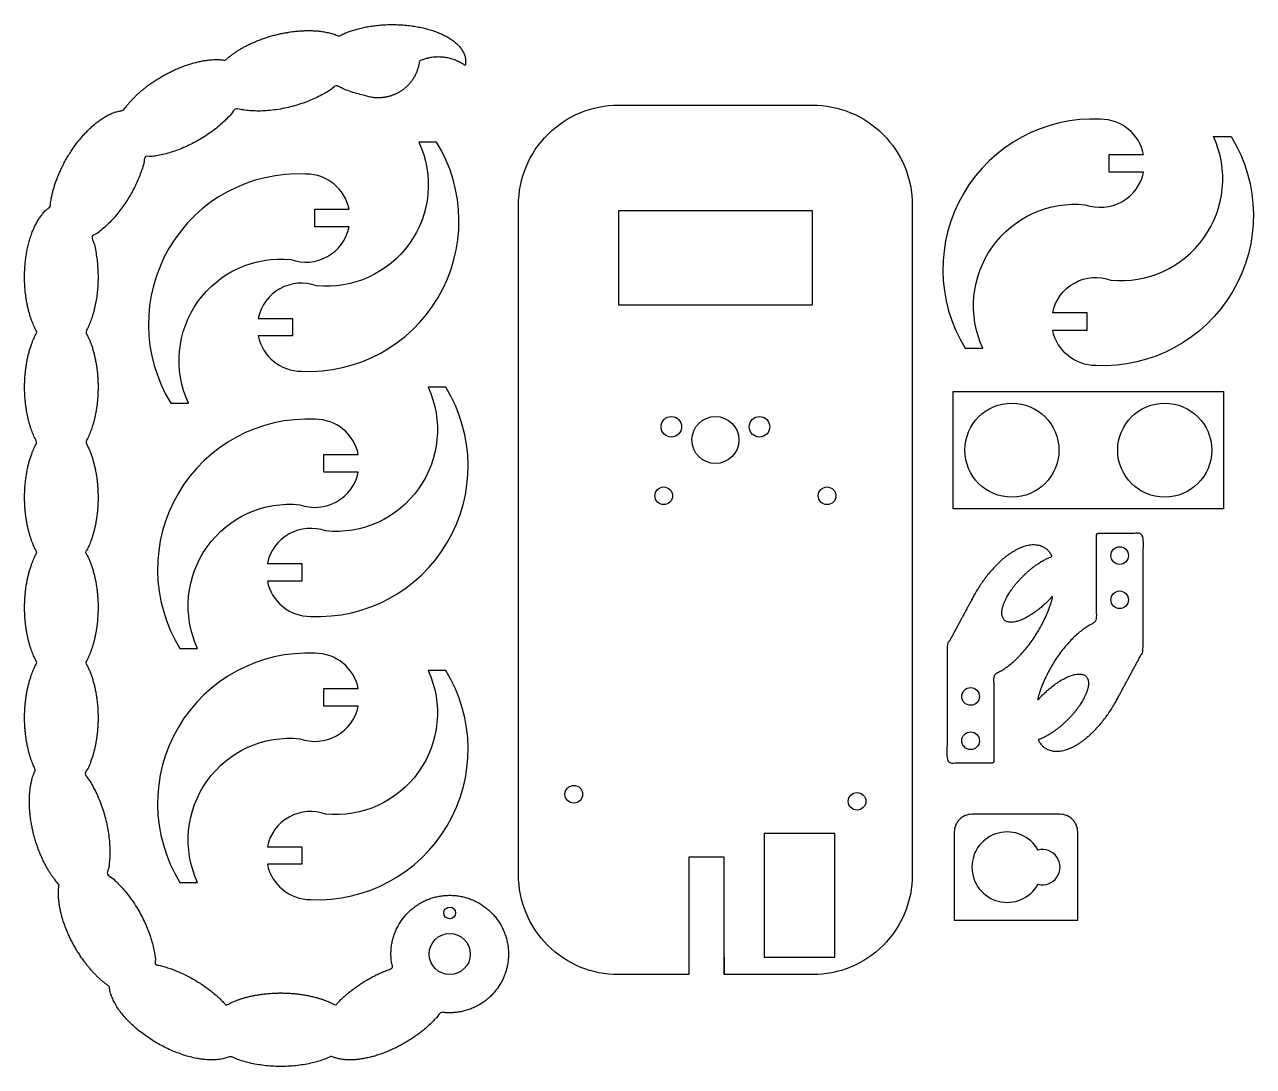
# Model space of a CAD drawing. Header units: millimetres. Extents: x 5023 to 5232, y 2528 to 2706.
import ezdxf

# ---------------------------------------------------------------- set-up
doc = ezdxf.new("R2010")
doc.units = ezdxf.units.MM

msp = doc.modelspace()

# ---------------------------------------------------------------- linework, layer by layer
msp.add_lwpolyline([(5142.08, 2546.9), (5142.08, 2543.9), (5142.08, 2563.9), (5136.08, 2563.9), (5136.08, 2543.9), (5124.08, 2543.9, -0.414214), (5107.08, 2560.9), (5107.08, 2674.9, -0.414214), (5124.08, 2691.9), (5157.08, 2691.9, -0.414214), (5174.08, 2674.9), (5174.08, 2560.9, -0.414214), (5157.08, 2543.9), (5142.08, 2543.9)], format="xyb")
for points in [[(5203.52, 2674.95, 0.458441), (5213.44, 2680.5), (5207.59, 2680.5), (5207.59, 2683.5), (5213.44, 2683.5, 0.356394), (5206.09, 2689.5, 0.603075), (5183.09, 2650.5), (5186.09, 2650.5, -0.579915)], [(5072.71, 2661.14, 0.458441), (5062.79, 2655.6), (5068.64, 2655.6), (5068.64, 2652.6), (5062.79, 2652.6, 0.356394), (5070.14, 2646.6, 0.603075), (5093.14, 2685.6), (5090.14, 2685.6, -0.579915)], [(5207.89, 2662.12, 0.579915), (5225.32, 2686.57), (5228.32, 2686.57, -0.603075), (5205.32, 2647.57, -0.356394), (5197.97, 2653.57), (5203.82, 2653.57), (5203.82, 2656.57), (5197.97, 2656.57, -0.458441)], [(5068.34, 2665.62, 0.458441), (5078.26, 2671.17), (5072.41, 2671.17), (5072.41, 2674.17), (5078.26, 2674.17, 0.356394), (5070.91, 2680.17, 0.603075), (5047.91, 2641.17), (5050.91, 2641.17, -0.579915)], [(5074.26, 2619.41, 0.458441), (5064.34, 2613.87), (5070.19, 2613.87), (5070.19, 2610.87), (5064.34, 2610.87, 0.356394), (5071.69, 2604.87, 0.603075), (5094.69, 2643.87), (5091.69, 2643.87, -0.579915)], [(5069.89, 2623.89, 0.458441), (5079.81, 2629.43), (5073.96, 2629.43), (5073.96, 2632.43), (5079.81, 2632.43, 0.356394), (5072.46, 2638.43, 0.603075), (5049.46, 2599.43), (5052.46, 2599.43, -0.579915)], [(5069.89, 2584.06, 0.458441), (5079.81, 2589.6), (5073.96, 2589.6), (5073.96, 2592.6), (5079.81, 2592.6, 0.356394), (5072.46, 2598.6, 0.603075), (5049.46, 2559.6), (5052.46, 2559.6, -0.579915)], [(5074.26, 2571.22, 0.458441), (5064.34, 2565.68), (5070.19, 2565.68), (5070.19, 2562.68), (5064.34, 2562.68, 0.356394), (5071.69, 2556.68, 0.603075), (5094.69, 2595.68), (5091.69, 2595.68, -0.579915)], [(5199.23, 2571.19), (5184.23, 2571.19, 0.414214), (5181.23, 2568.19), (5181.23, 2553.19), (5202.23, 2553.19), (5202.23, 2568.19, 0.414214)], [(5195.48, 2559.29, 1.290994), (5195.48, 2565.1, 3.872983)]]:
    msp.add_lwpolyline(points, format="xyb", close=True)
for points in [[(5124.08, 2657.9), (5157.08, 2657.9), (5157.08, 2673.9), (5124.08, 2673.9)], [(5227.03, 2643.16), (5227.03, 2623.16), (5181.03, 2623.16), (5181.03, 2643.16)], [(5160.9, 2546.9), (5160.9, 2567.9), (5148.9, 2567.9), (5148.9, 2546.9)]]:
    msp.add_lwpolyline(points, close=True)
for centre, radius in [((5191.03, 2633.16), 8), ((5217.03, 2633.16), 8), ((5133.08, 2637.15), 1.75), ((5140.58, 2634.9), 4), ((5148.08, 2637.15), 1.75), ((5131.78, 2625.4), 1.5), ((5159.58, 2625.4), 1.5), ((5209.37, 2615.23), 1.5), ((5209.37, 2607.7), 1.5), ((5184, 2591.25), 1.5), ((5184, 2583.71), 1.5), ((5116.48, 2574.6), 1.5), ((5164.68, 2573.4), 1.5), ((5095.37, 2554.41), 1), ((5095.37, 2547.41), 3.5)]:
    msp.add_circle(centre, radius)
for points, weights, knots in [([(5057.32, 2538.7), (5052.47, 2544.16), (5045.32, 2545.63), (5045.19, 2554.98), (5037.09, 2561.03), (5039.48, 2569.95), (5033.29, 2578.04), (5035.49, 2581.73), (5035.53, 2587.47), (5035.57, 2593.21), (5033.41, 2597.01), (5035.53, 2600.74), (5035.53, 2606.39), (5035.53, 2612.03), (5033.41, 2615.76), (5035.53, 2619.49), (5035.53, 2625.14), (5035.53, 2630.78), (5033.41, 2634.51), (5035.53, 2638.24), (5035.53, 2643.89), (5035.53, 2649.53), (5033.41, 2653.26), (5037.49, 2660.45), (5034.49, 2669.52), (5041.65, 2673.72), (5043.58, 2683.11), (5052.93, 2683.24), (5058.98, 2691.34), (5068.06, 2688.9), (5076.13, 2695.26), (5078.04, 2694.16), (5080.72, 2693.59), (5083.94, 2692.37), (5086.89, 2694.17), (5089.83, 2695.97), (5090.21, 2699.4), (5094.32, 2701.23), (5098, 2698.64), (5099.03, 2703.11), (5090.86, 2705.02), (5082.69, 2706.92), (5076.5, 2703.64), (5072.7, 2705.35), (5066.69, 2704.07), (5060.67, 2702.79), (5057.16, 2699.53), (5053.18, 2700.18), (5047.85, 2697.55), (5042.53, 2694.92), (5039.82, 2690.97), (5035.92, 2690.71), (5031.88, 2685.37), (5027.83, 2680.03), (5027.38, 2674.55), (5023.91, 2672.33), (5023.16, 2665.21), (5022.41, 2658.08), (5025.14, 2653.26), (5023.03, 2649.53), (5023.03, 2643.89), (5023.03, 2638.24), (5025.14, 2634.51), (5023.03, 2630.78), (5023.03, 2625.14), (5023.03, 2619.49), (5025.14, 2615.76), (5023.03, 2612.03), (5023.03, 2606.39), (5023.03, 2600.74), (5025.14, 2597.01), (5023.11, 2593.42), (5023.03, 2588), (5022.95, 2582.58), (5024.88, 2578.76), (5023.06, 2575.03), (5024.32, 2568.91), (5025.58, 2562.79), (5028.9, 2559.21), (5028.25, 2555.24), (5030.88, 2549.91), (5033.51, 2544.58), (5037.46, 2541.87), (5037.8, 2536.75), (5045.59, 2532.24), (5053.39, 2527.74), (5058, 2530.01), (5066.63, 2525.89), (5075.27, 2530.01), (5078.65, 2528.35), (5084.6, 2530.75), (5090.56, 2533.15), (5093.89, 2537.52), (5101.22, 2536.42), (5104.4, 2543.12), (5107.58, 2549.81), (5102.1, 2554.8), (5096.62, 2559.79), (5090.25, 2556), (5083.88, 2552.2), (5085.66, 2545), (5079.77, 2543.01), (5075.95, 2538.7), (5072.22, 2540.78), (5066.63, 2540.78), (5061.04, 2540.78), (5057.32, 2538.7)], [1, 0.832507093713, 1, 0.714217063591, 1, 0.715098804279, 1, 0.908664209732, 1, 0.908664209732, 1, 0.911437827766, 1, 0.911437827766, 1, 0.911437827766, 1, 0.911437827766, 1, 0.911437827766, 1, 0.911437827766, 1, 0.754615224258, 1, 0.75317967253, 1, 0.714493718048, 1, 0.708817764681, 1, 0.97398059934, 1, 0.89818778185, 1, 0.89818778185, 1, 0.869121704667, 1, 0.811116729477, 1, 0.811116729477, 1, 0.896606738622, 1, 0.896606738622, 1, 0.902154120753, 1, 0.902154120753, 1, 0.876923942893, 1, 0.876923942893, 1, 0.864038399526, 1, 0.864038399526, 1, 0.911437827766, 1, 0.911437827766, 1, 0.911437827766, 1, 0.911437827766, 1, 0.911437827766, 1, 0.911437827766, 1, 0.917382760118, 1, 0.917382760118, 1, 0.893505922064, 1, 0.893505922064, 1, 0.902085881735, 1, 0.902085881735, 1, 0.811477995521, 1, 0.811477995521, 1, 0.722951907445, 1, 0.88408360465, 1, 0.88408360465, 1, 0.803304809495, 1, 0.803304809495, 1, 0.803304809495, 1, 0.803304809495, 1, 0.885224184198, 1, 0.912950685105, 1, 0.912950685105, 1], [0, 0, 0, 1.174357, 1.174357, 2.72494, 2.72494, 4.273002, 4.273002, 5.134447, 5.134447, 5.995893, 5.995893, 6.843955, 6.843955, 7.692017, 7.692017, 8.540079, 8.540079, 9.388141, 9.388141, 10.236203, 10.236203, 11.084265, 11.084265, 12.515723, 12.515723, 13.951551, 13.951551, 15.501343, 15.501343, 17.067294, 17.067294, 17.524529, 17.524529, 18.434863, 18.434863, 19.345196, 19.345196, 20.379941, 20.379941, 21.629416, 21.629416, 22.878891, 22.878891, 23.796391, 23.796391, 24.713891, 24.713891, 25.60601, 25.60601, 26.498128, 26.498128, 27.500873, 27.500873, 28.503617, 28.503617, 29.558735, 29.558735, 30.613853, 30.613853, 31.461916, 31.461916, 32.309978, 32.309978, 33.15804, 33.15804, 34.006102, 34.006102, 34.854164, 34.854164, 35.702226, 35.702226, 36.520911, 36.520911, 37.339595, 37.339595, 38.271002, 38.271002, 39.202409, 39.202409, 40.094844, 40.094844, 40.987279, 40.987279, 42.235518, 42.235518, 43.483757, 43.483757, 45.009219, 45.009219, 45.981753, 45.981753, 46.954287, 46.954287, 48.230232, 48.230232, 49.506177, 49.506177, 50.782123, 50.782123, 52.058068, 52.058068, 53.025709, 53.025709, 53.866387, 53.866387, 54.707065, 54.707065, 54.707065]), ([(5208.54, 2590.05), (5210.96, 2594.53), (5213.37, 2599), (5213.37, 2609), (5213.37, 2619), (5209.37, 2619), (5205.37, 2619), (5205.37, 2611.47), (5205.37, 2603.94), (5197.89, 2600.8), (5195.32, 2590.5), (5199.43, 2595.26), (5202.64, 2595.07), (5205.84, 2594.87), (5202.77, 2590.06), (5199.69, 2585.24), (5195.49, 2583.88), (5197.23, 2580.4), (5201.68, 2582.8), (5206.14, 2585.21), (5209.2, 2591.28)], [1, 1, 1, 1, 1, 1, 1, 1, 1, 0.728381438677, 1, 0.762188197354, 1, 0.762188197354, 1, 0.762188197354, 1, 0.877293611328, 1, 0.877293611328, 1], [0, 0, 0, 1, 1, 2, 2, 3, 3, 4, 4, 5.509679, 5.509679, 6.917899, 6.917899, 8.326118, 8.326118, 9.734337, 9.734337, 10.735542, 10.735542, 11.736747, 11.736747, 11.736747]), ([(5184.84, 2608.9), (5182.42, 2604.42), (5180, 2599.95), (5180, 2589.95), (5180, 2579.95), (5184, 2579.95), (5188, 2579.95), (5188, 2587.48), (5188, 2595.01), (5195.49, 2598.15), (5198.06, 2608.45), (5193.94, 2603.69), (5190.74, 2603.88), (5187.53, 2604.08), (5190.61, 2608.89), (5193.69, 2613.7), (5197.89, 2615.07), (5196.15, 2618.55), (5191.69, 2616.15), (5187.24, 2613.74), (5184.17, 2607.67)], [1, 1, 1, 1, 1, 1, 1, 1, 1, 0.728381438677, 1, 0.762188197354, 1, 0.762188197354, 1, 0.762188197354, 1, 0.877293611328, 1, 0.877293611328, 1], [0, 0, 0, 1, 1, 2, 2, 3, 3, 4, 4, 5.509679, 5.509679, 6.917899, 6.917899, 8.326118, 8.326118, 9.734337, 9.734337, 10.735542, 10.735542, 11.736747, 11.736747, 11.736747])]:
    msp.add_rational_spline(points, weights, degree=2, knots=knots)

doc.saveas('drawing.dxf')
